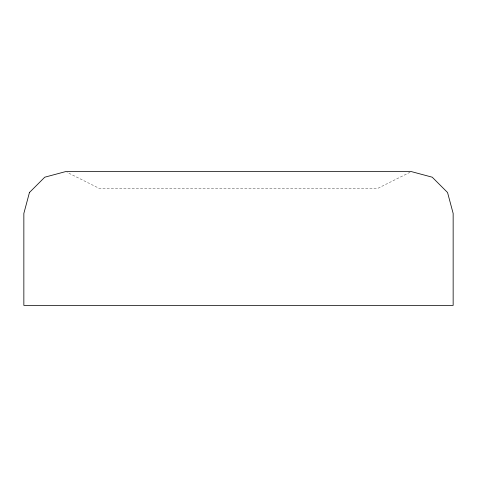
<?xml version="1.0" encoding="UTF-8"?>
<svg xmlns="http://www.w3.org/2000/svg" width="477" height="477" viewBox="0 0 477 477"><rect width="100%" height="100%" fill="white"/><g stroke="black" fill="none" stroke-linecap="round" stroke-linejoin="round"><path stroke-width="0.36" stroke-dasharray="2.38 1.79" d="M410.023 172.251L377.885 188.32L99.115 188.32L66.977 172.251"/><path stroke-width="0.72" d="M29.455 192.505L23.85 213.41L23.85 305.405L453.15 305.405L453.15 213.41L447.545 192.505L432.245 177.2L411.335 171.595L65.665 171.595L44.755 177.2L29.455 192.505"/></g></svg>
